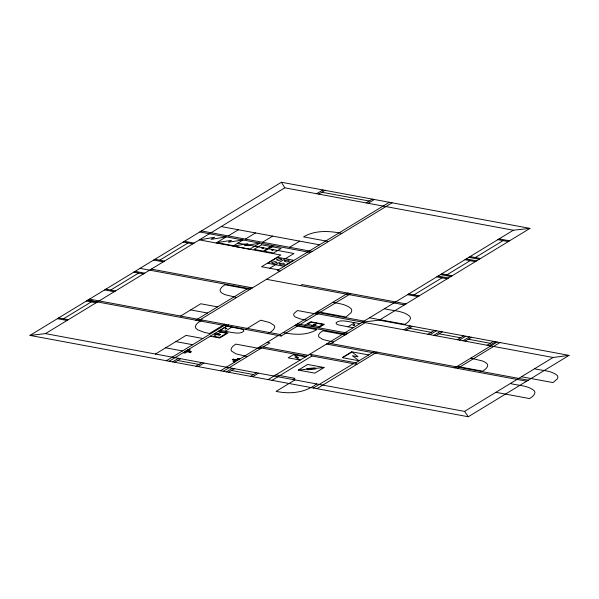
<?xml version="1.0" encoding="UTF-8"?>
<svg xmlns="http://www.w3.org/2000/svg" width="599" height="599" viewBox="0 0 599 599"><rect width="100%" height="100%" fill="white"/><g stroke="black" fill="none" stroke-linecap="round" stroke-linejoin="round"><path stroke-width="0.9" d="M379.294 320.166L569.05 355.379L468.298 416.754L29.95 335.41L281.388 182.246L529.98 228.376L379.294 320.166L362.477 322.112M63.487 318.803L91.228 301.911M110.68 290.058L138.631 273.032M159.723 260.183L188.026 242.939M29.95 335.41L45.457 333.621L284.802 187.816L513.336 230.226L529.98 228.376M216.134 242.999L226.205 236.867L211.095 239.368L214.524 237.286L199.362 239.885L280.819 255.002L261.546 266.742L278.355 269.857M228.301 235.886L238.38 229.754M316.669 193.732L322.876 189.95M318.765 194.121L324.972 190.34M245.433 239.068L255.503 232.929M249.708 249.251L259.779 243.119L244.497 245.755L247.889 243.688L232.906 246.137L243.007 239.982L228.384 242.213L231.401 240.379L216.756 242.625L233.61 245.71M262.512 242.266L272.627 236.111M289.609 247.297L299.71 241.142M366.094 202.904L372.301 199.123M180.613 316.047L200.755 303.775L217.557 306.89M368.19 203.293L374.397 199.512M269.707 268.255L293.944 253.489L237.9 243.089M195.746 320.188L247.971 288.381L252.441 287.872L151.345 269.116M389.313 202.275L277.225 270.553L280.025 271.077M198.546 320.705L392.113 202.799M202.103 320.031C199.482 321.715 196.023 323.333 195.341 326.672L195.91 328.289L197.603 329.787L204.386 332.385L209.47 333.501L224.7 324.224M155.448 354.031L186.064 335.38L202.866 338.495M166.372 360.725L225.92 324.456M169.173 361.242L228.721 324.972M187.472 351.568L185.039 353.051L183.331 352.729L188.64 349.502L190.347 349.816L187.929 351.291M188.004 351.665L188.46 351.388M172.617 361.886L178.495 358.307M225.142 331.232L231.85 327.144L241.247 329.001L243.329 329.884L243.86 331.157C240.925 333.898 236.32 333.059 232.667 332.632L220.103 330.296L226.819 326.208L231.85 327.144M300.451 285.611L302.128 284.585L406.047 303.873M174.721 362.275L180.591 358.696M245.56 329.428L260.707 320.203L269.7 322.539L274.192 325.384L274.761 326.994C274.072 330.319 270.643 331.928 268.03 333.598M196.023 366.229L201.9 362.65M198.127 366.618L203.997 363.039M234.928 360.066L235.377 359.789M235.459 360.164L233.041 361.639L234.748 361.953M235.909 359.887L238.342 358.404L240.057 358.726M220.469 370.766L278.34 335.515M89.498 299.141L280.018 334.489L347.982 293.091M223.27 371.283L261.531 347.982M306.366 356.3L258.731 347.457L263.208 346.956L269.954 342.853L267.154 342.329M87.821 300.159L281.141 336.032L350.782 293.615L346.297 294.116M226.452 371.874L232.322 368.295M304.831 325.212L310.537 321.738L324.411 324.314L318.698 327.788M228.548 372.264L234.426 368.685M250.547 376.344L256.424 372.765M252.651 376.734L258.521 373.155M293.45 354.63L288.201 357.828L300.189 360.059L294.88 356.982L298.542 357.663L293.45 354.63L305.438 356.862M359.782 323.647L347.532 321.378C343.789 320.884 339.056 320.001 336.032 322.786L336.563 324.066L338.637 324.943L348.034 326.799L354.743 322.711M268.105 379.601L513.336 230.226M526.641 381.211L326.455 344.058L330.933 343.556L365.278 322.636M272.043 380.335L311.982 356.008L356.892 364.342L355.769 362.799L309.72 354.256L311.982 356.008M413.991 294.88L442.01 277.816M446.951 274.806L470.155 260.677M475.292 257.548L503.07 240.618M298.347 370.092L307.609 364.454L324.074 367.509L314.812 373.147L298.347 370.092L324.074 367.509M292.926 379.541L294.895 378.343L275.952 374.824M294.933 379.916L276.094 391.387C289.894 394.292 305.138 392.869 316.557 383.922M351.845 351.83L342.276 357.655L359.078 360.778L352.384 355.731L358.037 356.779L351.845 351.83L368.647 354.945M342.875 357.431L351.583 352.122M403.928 329.809L410.308 325.923M406.025 330.199L412.404 326.313M313.427 388.01L353.358 363.683M355.769 362.799L374.18 351.583M316.953 388.669L376.981 352.107M427.941 334.264L434.32 330.378M430.045 334.654L436.424 330.768M433.766 335.343L440.145 331.457M435.862 335.732L442.242 331.846M457.322 339.715L463.693 335.829M459.418 340.105L465.797 336.219M463.034 340.771L469.414 336.885M465.138 341.16L471.518 337.274M487.137 345.249L493.516 341.363M489.241 345.638L495.62 341.752M454.768 367.876L497.177 342.036M457.569 368.392L499.978 342.561M45.457 333.621L464.562 411.386L553.064 357.483L569.05 355.379M306.553 368.67L314.902 367.838M307.482 369.763L315.815 368.939M272.777 249.603L271.909 249.895L272.979 249.641M262.834 247.754L261.965 248.046L263.028 247.791M321.873 192.227L369.194 201.009M499.117 238.889L509.547 240.82M497.859 239.652L508.289 241.592M470.073 256.574L480.503 258.513M341.857 233.408C329.225 230.832 315.081 230.009 303.596 236.875L328.566 241.502M468.815 257.345L479.245 259.277M466.194 258.94L476.632 260.872M464.936 259.704L475.374 261.643M221.256 226.579L319.484 244.811M441.733 273.84L452.17 275.772M440.475 274.604L450.912 276.543M201.459 230.937L312.184 251.483M438.049 276.087L448.486 278.018M199.781 231.963L310.507 252.508M436.791 276.85L447.228 278.79M233.767 246.219L249.049 249.049M184.477 241.285L194.106 243.067M183.212 242.048L192.841 243.838M408.773 293.914L419.21 295.854M407.515 294.678L417.952 296.617M266.503 279.306L404.37 304.891M154.916 259.292L164.545 261.074M153.651 260.056L163.28 261.845M384.483 308.717C392.824 310.978 402.947 310.432 409.843 316.384L410.472 318.166C409.941 321.101 407.215 322.846 404.879 324.351L369.568 317.799M332.879 302.293C339.116 303.678 346.274 304.187 351.149 308.747L351.793 310.596L351.149 312.588L346.005 317.006L317.433 311.705M140.039 268.352L247.971 288.381M249.948 289.399L225.022 284.772C222.948 286.112 220.522 287.662 220.05 290.275L220.604 291.855L222.266 293.315L225.037 294.656L236.687 297.478M135.082 271.369L144.711 273.159M133.824 272.141L143.453 273.923M409.214 328.252L431.13 332.318M439.052 333.793L460.504 337.769M468.328 339.221L490.326 343.302M316.527 312.251L364.162 321.094M314.849 313.277L553.064 357.483M317.051 314.161L297.433 310.522L294.064 313.404L293.652 314.7L294.072 315.905L295.337 317.013L300.384 318.953L306.965 320.3M348.034 326.799L353.066 327.735M297.486 323.857L347.914 333.209M105.873 289.16L115.502 290.949M534.6 368.729C542.08 370.781 551.177 370.249 557.377 375.566L557.931 377.138L557.384 378.838L552.997 382.596L521.444 376.741M295.809 324.875L346.237 334.235M104.615 289.931L114.244 291.72M294.723 325.534L316.781 329.63C306.688 335.657 294.266 334.848 283.177 332.565M470.739 358.142L482.614 361.025L485.452 362.395L487.152 363.893L487.728 365.517C487.242 368.198 484.756 369.785 482.629 371.163L457.134 366.431M345.099 334.931L322.839 330.798C321.012 331.981 318.878 333.344 318.466 335.635L318.953 337.035L322.846 339.491L333.433 342.036M190.684 309.908L207.486 313.03M330.933 343.556L528.318 380.185M87.671 300.249L97.3 302.038M86.413 301.012L96.042 302.802M510.303 383.525C518.232 385.651 527.824 385.194 534.36 390.855L534.959 392.577C534.45 395.422 531.815 397.107 529.553 398.567L495.875 392.315M218.553 331.172L228.069 332.939L219.751 338.001L210.234 336.234M263.208 346.956L308.043 355.274M260.385 348.678L235.879 344.133C233.842 345.443 231.469 346.971 231.004 349.524L231.551 351.081L235.894 353.829L247.372 356.6M58.68 317.912L68.308 319.701M57.422 318.675L67.051 320.465M175.859 341.595L192.661 344.717M237.773 358.756L239.503 359.063M188.101 349.831L189.808 350.145M237.623 360.209C233.243 358.299 228.279 359.887 237.167 360.486M186.222 350.977C195.371 351.71 190.063 353.096 185.765 351.254M165.653 347.817L182.455 350.932M233.58 361.309L235.287 361.631M183.886 352.399L185.608 352.699M177.656 360.486L198.958 364.439M231.484 370.474L253.482 374.555M280.018 334.489L281.141 336.032M464.562 411.386L468.298 416.754M281.388 182.246L284.802 187.816M220.604 334.527C218.628 336.264 217.654 333.284 220.604 334.527M271.459 249.708C273.122 251.43 274.619 248.428 271.459 249.708M315.463 324.561L314.19 324.703L315.463 324.561M263.71 247.851C261.733 249.596 260.752 246.616 263.71 247.851M315.935 324.508C313.958 326.245 312.978 323.273 315.935 324.508M220.133 334.579L218.86 334.721L220.133 334.579M238.544 359.063L238.544 359.063M184.859 352.362L184.859 352.362M190.909 351.643L189.426 352.287L190.909 351.643M232.614 359.542C232.599 360.62 235.07 358.202 232.614 359.542M234.441 361.429L234.838 361.347L234.441 361.429M188.947 350.026L188.55 350.116L188.947 350.026M281.747 259.607L278.797 260.46L277.052 260.138L276.573 259.479L279.531 258.626L281.275 258.955L281.747 259.607M276.858 262.587L273.908 263.44L272.163 263.118L271.684 262.459L274.642 261.606L276.379 261.928L276.858 262.587M279.74 263.642L279.583 264.264L280.991 264.84L283.656 264.683L284.697 264.047L283.237 263.118L279.74 263.642M284.637 260.662L284.473 261.284L285.88 261.86L288.546 261.703L289.594 261.067L288.126 260.138L284.637 260.662M261.553 244.781L253.998 249.386L263.29 251.108L270.845 246.503L261.553 244.781M271.482 245.949L269.138 247.38L270.815 247.687L273.166 246.256L271.482 245.949M271.834 246.676L264.286 251.281L273.578 253.003L281.133 248.405L271.834 246.676M277.689 257.33L267.895 263.298L283.574 266.203L293.368 260.236L277.689 257.33M215.603 333.598L214.592 334.212L218.515 334.938L219.519 334.324L215.603 333.598M226.093 328.319L225.022 328.971L226.939 328.477L226.093 328.319M220.574 332.093L213.641 336.316L219.608 337.424L226.534 333.201L220.574 332.093M311.188 322.262L307.616 324.433L319.177 326.582L322.749 324.403L311.188 322.262M313.898 324.651L311.547 326.081L313.225 326.395L315.576 324.965L313.898 324.651M354.016 324.823L352.946 325.474L354.863 324.98L354.016 324.823"/></g></svg>
